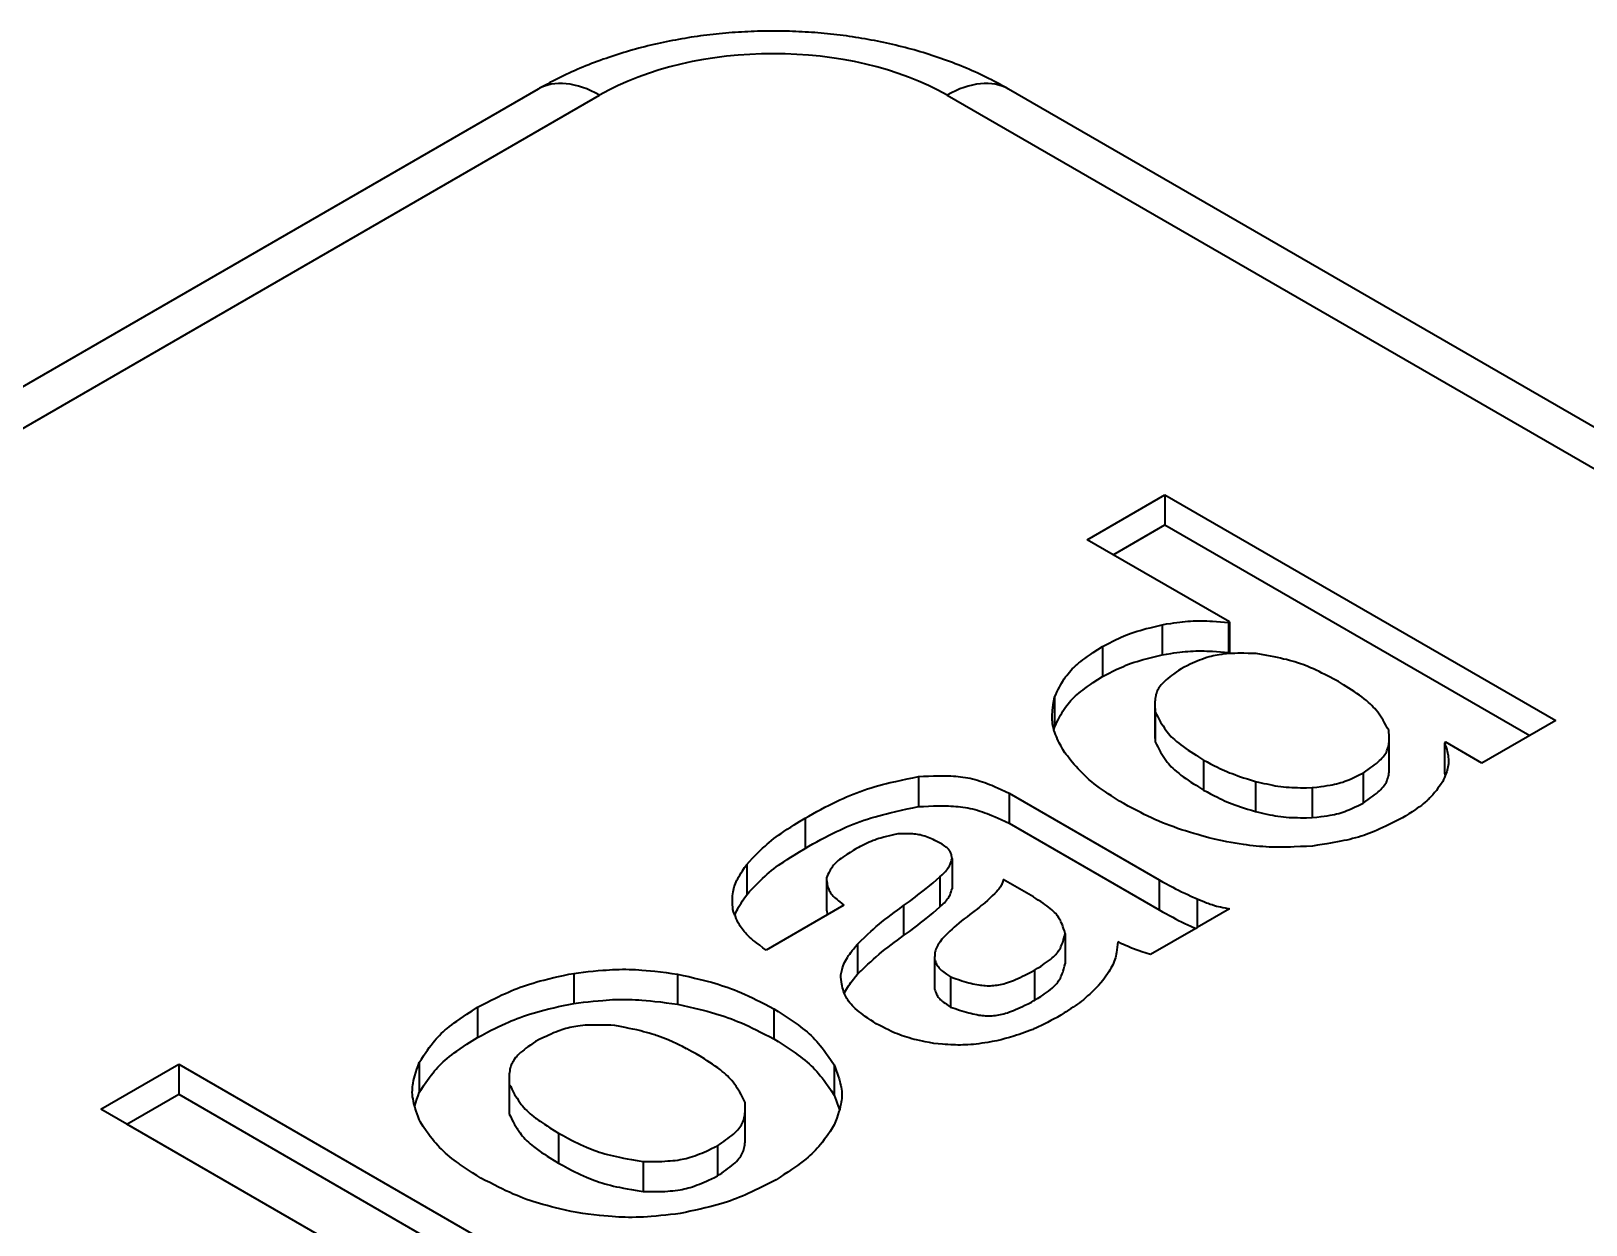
# Model space of a CAD drawing. Header units: millimetres. Extents: x 15 to 415, y 5 to 292.
# Drawn here: x 294.07 to 306.72, y 146.64 to 156.36 of the extents above; entities that cross this region are included whole.
import ezdxf

# ---------------------------------------------------------------- set-up
doc = ezdxf.new("R2010")
doc.units = ezdxf.units.MM
doc.layers.add('Geometries', color=7, linetype='Continuous')

msp = doc.modelspace()

# ---------------------------------------------------------------- linework, layer by layer
at = {"layer": 'Geometries', "linetype": 'Continuous', "lineweight": 40}
for p, q in [((280.73, 145.467), (298.693, 155.838)), ((298.193, 155.887), (292.835, 152.794)), ((298.193, 155.887), (298.195, 155.888)), ((301.522, 155.838), (314.641, 148.264)), ((302.022, 155.887), (302.021, 155.888)), ((315.141, 148.313), (302.022, 155.887)), ((302.661, 152.221), (303.294, 152.587)), ((303.294, 152.587), (306.476, 150.749)), ((303.294, 152.587), (303.294, 152.342)), ((302.873, 152.099), (303.294, 152.342)), ((303.294, 152.342), (306.264, 150.627)), ((302.873, 152.099), (302.661, 152.221)), ((303.82, 151.552), (302.873, 152.099)), ((303.272, 151.529), (303.272, 151.284)), ((303.811, 151.547), (303.82, 151.552)), ((303.811, 151.547), (303.811, 151.302)), ((303.82, 151.552), (303.82, 151.307)), ((302.786, 151.351), (302.786, 151.107)), ((303.811, 151.302), (303.82, 151.307)), ((302.396, 150.939), (302.396, 150.694)), ((303.213, 150.883), (303.213, 150.638)), ((303.216, 150.82), (303.216, 150.683)), ((306.476, 150.749), (306.264, 150.627)), ((302.392, 150.672), (302.396, 150.694)), ((303.216, 150.683), (303.216, 150.575)), ((305.12, 150.359), (305.12, 150.604)), ((306.264, 150.627), (305.874, 150.402)), ((302.49, 150.473), (302.481, 150.486)), ((305.58, 150.572), (305.571, 150.567)), ((305.571, 150.567), (305.571, 150.322)), ((305.874, 150.402), (305.58, 150.572)), ((303.61, 150.428), (303.61, 150.183)), ((301.288, 150.294), (301.295, 150.294)), ((301.288, 150.294), (301.288, 150.049)), ((304.031, 150.254), (304.031, 150.009)), ((304.907, 150.322), (304.907, 150.077)), ((302.028, 150.158), (303.249, 149.453)), ((302.028, 150.158), (302.028, 149.913)), ((304.493, 150.204), (304.493, 149.959)), ((300.366, 149.954), (300.366, 149.709)), ((302.028, 149.913), (303.249, 149.208)), ((299.891, 149.577), (299.891, 149.332)), ((301.563, 149.626), (301.563, 149.381)), ((300.54, 149.468), (300.54, 149.223)), ((301.464, 149.477), (301.464, 149.232)), ((302.224, 149.314), (301.979, 149.455)), ((303.249, 149.453), (303.249, 149.208)), ((300.682, 149.247), (300.547, 149.168)), ((301.137, 149.221), (301.168, 149.244)), ((301.168, 149.244), (301.168, 148.999)), ((302.229, 149.311), (302.224, 149.314)), ((303.557, 149.298), (303.557, 149.064)), ((303.82, 149.216), (303.557, 149.064)), ((300.547, 149.168), (300.05, 148.881)), ((300.794, 148.93), (300.815, 148.951)), ((302.483, 149.015), (302.483, 148.77)), ((303.546, 149.058), (303.178, 148.845)), ((303.557, 149.064), (303.546, 149.058)), ((300.794, 148.93), (300.794, 148.685)), ((298.483, 148.692), (298.483, 148.447)), ((300.794, 148.685), (300.815, 148.706)), ((301.42, 148.808), (301.42, 148.563)), ((302.229, 148.715), (302.233, 148.717)), ((302.233, 148.717), (302.233, 148.472)), ((299.328, 148.686), (299.328, 148.441)), ((301.551, 148.663), (301.551, 148.418)), ((302.229, 148.47), (302.233, 148.472)), ((297.701, 148.416), (297.701, 148.171)), ((300.112, 148.403), (300.112, 148.158)), ((302.42, 148.336), (302.417, 148.334)), ((294.635, 147.587), (295.268, 147.953)), ((295.268, 147.953), (298.45, 146.115)), ((295.268, 147.953), (295.268, 147.708)), ((297.226, 147.967), (297.226, 147.722)), ((300.602, 147.947), (300.602, 147.702)), ((297.958, 147.839), (297.958, 147.594)), ((294.847, 147.465), (295.268, 147.708)), ((295.268, 147.708), (298.237, 145.993)), ((297.959, 147.79), (297.959, 147.629)), ((294.847, 147.465), (294.635, 147.587)), ((297.959, 147.629), (297.959, 147.545)), ((299.879, 147.356), (299.879, 147.601)), ((297.817, 145.75), (294.847, 147.465)), ((298.36, 147.392), (298.36, 147.147)), ((299.653, 147.289), (299.653, 147.044)), ((299.049, 147.161), (299.049, 146.916)), ((300.13, 147.013), (300.093, 146.994))]:
    msp.add_line(p, q, dxfattribs=at)
at = {"layer": 'Geometries', "linetype": 'Continuous', "lineweight": 40, "flags": 128}
for points in [[(302.021, 155.888), (302.01, 155.894), (301.989, 155.906), (301.968, 155.918), (301.946, 155.93), (301.925, 155.941), (301.903, 155.952), (301.882, 155.963), (301.86, 155.974), (301.838, 155.985), (301.816, 155.996), (301.793, 156.007), (301.771, 156.017), (301.749, 156.027), (301.726, 156.037), (301.703, 156.047), (301.68, 156.057), (301.657, 156.067), (301.634, 156.076), (301.611, 156.085), (301.588, 156.094), (301.565, 156.103), (301.541, 156.112), (301.518, 156.121), (301.494, 156.129), (301.471, 156.138), (301.447, 156.146), (301.423, 156.154), (301.399, 156.162), (301.375, 156.17), (301.351, 156.177), (301.327, 156.185), (301.302, 156.192), (301.278, 156.199), (301.254, 156.206), (301.229, 156.213), (301.205, 156.219), (301.18, 156.226), (301.155, 156.232), (301.13, 156.238), (301.106, 156.244), (301.081, 156.25), (301.056, 156.256), (301.031, 156.261), (301.006, 156.267), (300.981, 156.272), (300.956, 156.277), (300.931, 156.282), (300.905, 156.287), (300.88, 156.291), (300.855, 156.296), (300.829, 156.3), (300.804, 156.304), (300.779, 156.308), (300.753, 156.312), (300.728, 156.316), (300.702, 156.32), (300.676, 156.323), (300.651, 156.326), (300.625, 156.329), (300.6, 156.332), (300.574, 156.335), (300.548, 156.338), (300.522, 156.34), (300.497, 156.343), (300.471, 156.345), (300.445, 156.347), (300.419, 156.349), (300.393, 156.35), (300.367, 156.352), (300.342, 156.353), (300.316, 156.355), (300.29, 156.356), (300.264, 156.357), (300.238, 156.358), (300.212, 156.358), (300.186, 156.359), (300.16, 156.359), (300.134, 156.36), (300.108, 156.36), (300.082, 156.36), (300.056, 156.359), (300.03, 156.359), (300.005, 156.358), (299.979, 156.358), (299.953, 156.357), (299.927, 156.356), (299.901, 156.355), (299.875, 156.354), (299.849, 156.352), (299.823, 156.351), (299.797, 156.349), (299.772, 156.347), (299.746, 156.345), (299.72, 156.343), (299.694, 156.34), (299.668, 156.338), (299.643, 156.335), (299.617, 156.332), (299.591, 156.33), (299.566, 156.326), (299.54, 156.323), (299.514, 156.32), (299.489, 156.316), (299.463, 156.313), (299.438, 156.309), (299.413, 156.305), (299.387, 156.3), (299.362, 156.296), (299.336, 156.292), (299.311, 156.287), (299.286, 156.282), (299.261, 156.277), (299.236, 156.272), (299.211, 156.267), (299.186, 156.262), (299.161, 156.256), (299.136, 156.25), (299.111, 156.245), (299.086, 156.239), (299.061, 156.232), (299.036, 156.226), (299.012, 156.22), (298.987, 156.213), (298.963, 156.206), (298.938, 156.199), (298.914, 156.192), (298.89, 156.185), (298.866, 156.177), (298.841, 156.17), (298.817, 156.162), (298.793, 156.154), (298.769, 156.146), (298.746, 156.138), (298.722, 156.13), (298.698, 156.121), (298.675, 156.112), (298.651, 156.104), (298.628, 156.095), (298.605, 156.085), (298.581, 156.076), (298.558, 156.067), (298.535, 156.057), (298.512, 156.047), (298.49, 156.037), (298.467, 156.027), (298.445, 156.017), (298.422, 156.007), (298.4, 155.996), (298.378, 155.985), (298.356, 155.974), (298.334, 155.963), (298.312, 155.952), (298.29, 155.941), (298.269, 155.929), (298.247, 155.918), (298.226, 155.906), (298.205, 155.894), (298.195, 155.888)], [(302.786, 151.351), (302.814, 151.366), (302.842, 151.38), (302.87, 151.395), (302.899, 151.409), (302.918, 151.418), (302.938, 151.427), (302.958, 151.435), (302.978, 151.444), (302.999, 151.452), (303.02, 151.46), (303.044, 151.468), (303.068, 151.476), (303.093, 151.483), (303.118, 151.49), (303.143, 151.497), (303.175, 151.505), (303.207, 151.513), (303.239, 151.521), (303.272, 151.529)], [(303.272, 151.529), (303.308, 151.535), (303.344, 151.54), (303.368, 151.544), (303.393, 151.547), (303.417, 151.55), (303.438, 151.553), (303.46, 151.555), (303.482, 151.557), (303.503, 151.559), (303.525, 151.56), (303.547, 151.561), (303.57, 151.561), (303.592, 151.561), (303.615, 151.561), (303.637, 151.56), (303.66, 151.559), (303.682, 151.558), (303.714, 151.555), (303.747, 151.553), (303.779, 151.55), (303.811, 151.547)], [(302.396, 150.939), (302.406, 150.959), (302.416, 150.98), (302.426, 151.001), (302.437, 151.022), (302.445, 151.038), (302.455, 151.055), (302.465, 151.071), (302.475, 151.088), (302.486, 151.104), (302.496, 151.117), (302.506, 151.13), (302.517, 151.143), (302.528, 151.156), (302.541, 151.169), (302.553, 151.181), (302.567, 151.194), (302.58, 151.206), (302.595, 151.218), (302.61, 151.23), (302.626, 151.242), (302.642, 151.254), (302.665, 151.271), (302.688, 151.287), (302.712, 151.303), (302.749, 151.328), (302.786, 151.351)], [(302.786, 151.107), (302.814, 151.121), (302.842, 151.135), (302.87, 151.15), (302.899, 151.164), (302.918, 151.173), (302.938, 151.182), (302.958, 151.19), (302.978, 151.199), (302.999, 151.207), (303.02, 151.215), (303.044, 151.223), (303.068, 151.231), (303.093, 151.238), (303.118, 151.245), (303.143, 151.252), (303.175, 151.26), (303.207, 151.268), (303.239, 151.276), (303.272, 151.284)], [(303.272, 151.284), (303.308, 151.29), (303.344, 151.295), (303.368, 151.299), (303.393, 151.302), (303.417, 151.305), (303.438, 151.308), (303.46, 151.31), (303.482, 151.312), (303.503, 151.314), (303.525, 151.315), (303.547, 151.316), (303.57, 151.316), (303.592, 151.316), (303.615, 151.316), (303.637, 151.315), (303.66, 151.314), (303.682, 151.313), (303.714, 151.31), (303.747, 151.308), (303.779, 151.305), (303.811, 151.302)], [(303.596, 151.247), (303.577, 151.24), (303.557, 151.232), (303.538, 151.224), (303.519, 151.215), (303.501, 151.207), (303.476, 151.195), (303.452, 151.183), (303.428, 151.171)], [(304.038, 151.295), (304.005, 151.296), (303.972, 151.296), (303.938, 151.297), (303.913, 151.297), (303.888, 151.297), (303.863, 151.296), (303.838, 151.295), (303.818, 151.294), (303.797, 151.292), (303.777, 151.291), (303.757, 151.288), (303.737, 151.285), (303.72, 151.282), (303.704, 151.279), (303.687, 151.275), (303.671, 151.271), (303.655, 151.267), (303.635, 151.261), (303.615, 151.254), (303.596, 151.247), (303.596, 151.247)], [(304.707, 151.066), (304.67, 151.086), (304.633, 151.105), (304.596, 151.124), (304.573, 151.136), (304.551, 151.147), (304.527, 151.158), (304.504, 151.169), (304.48, 151.179), (304.459, 151.188), (304.439, 151.196), (304.418, 151.204), (304.397, 151.212), (304.375, 151.219), (304.353, 151.226), (304.331, 151.232), (304.308, 151.238), (304.284, 151.245), (304.26, 151.25), (304.236, 151.256), (304.212, 151.261), (304.183, 151.267), (304.154, 151.273), (304.125, 151.279), (304.082, 151.287), (304.038, 151.295)], [(302.396, 150.694), (302.406, 150.714), (302.416, 150.735), (302.426, 150.756), (302.437, 150.777), (302.445, 150.794), (302.455, 150.81), (302.465, 150.826), (302.475, 150.843), (302.486, 150.859), (302.496, 150.872), (302.506, 150.885), (302.517, 150.898), (302.528, 150.911), (302.541, 150.924), (302.553, 150.936), (302.567, 150.949), (302.58, 150.961), (302.595, 150.973), (302.61, 150.985), (302.626, 150.997), (302.642, 151.009), (302.665, 151.026), (302.688, 151.042), (302.712, 151.059), (302.749, 151.083), (302.786, 151.107)], [(303.428, 151.171), (303.406, 151.157), (303.385, 151.142), (303.364, 151.127), (303.349, 151.115), (303.334, 151.104), (303.319, 151.092), (303.305, 151.08), (303.294, 151.07), (303.284, 151.06), (303.274, 151.05), (303.264, 151.039), (303.256, 151.029), (303.249, 151.019), (303.243, 151.01), (303.238, 151), (303.233, 150.991), (303.229, 150.981), (303.225, 150.971), (303.222, 150.96), (303.22, 150.95), (303.218, 150.94), (303.216, 150.929), (303.215, 150.916), (303.214, 150.902), (303.213, 150.888), (303.213, 150.883)], [(305.117, 150.67), (305.105, 150.69), (305.094, 150.711), (305.082, 150.731), (305.07, 150.752), (305.06, 150.768), (305.049, 150.785), (305.038, 150.801), (305.027, 150.817), (305.014, 150.833), (305.003, 150.846), (304.991, 150.859), (304.979, 150.871), (304.966, 150.884), (304.953, 150.896), (304.935, 150.911), (304.917, 150.926), (304.898, 150.941), (304.878, 150.955), (304.857, 150.97), (304.836, 150.985), (304.814, 150.999), (304.791, 151.013), (304.77, 151.027), (304.749, 151.04), (304.707, 151.066)], [(302.377, 150.778), (302.377, 150.784), (302.378, 150.801), (302.379, 150.818), (302.38, 150.835), (302.382, 150.852), (302.386, 150.881), (302.391, 150.91), (302.396, 150.939)], [(303.213, 150.883), (303.213, 150.875), (303.214, 150.857), (303.215, 150.838), (303.216, 150.82)], [(302.392, 150.672), (302.39, 150.681), (302.386, 150.695), (302.383, 150.709), (302.381, 150.723), (302.379, 150.738), (302.378, 150.752), (302.377, 150.767), (302.377, 150.778)], [(303.216, 150.82), (303.227, 150.799), (303.237, 150.779), (303.248, 150.758), (303.26, 150.737), (303.27, 150.721), (303.28, 150.705), (303.291, 150.688), (303.302, 150.672), (303.314, 150.656), (303.325, 150.644), (303.336, 150.631), (303.347, 150.618), (303.36, 150.606), (303.372, 150.594), (303.389, 150.579), (303.407, 150.565), (303.425, 150.551), (303.444, 150.537), (303.464, 150.522), (303.485, 150.508), (303.506, 150.494), (303.527, 150.48), (303.548, 150.467), (303.569, 150.454), (303.61, 150.428)], [(302.417, 150.606), (302.412, 150.619), (302.405, 150.635), (302.398, 150.652), (302.394, 150.666), (302.392, 150.672)], [(302.481, 150.486), (302.465, 150.513), (302.45, 150.541), (302.435, 150.568), (302.427, 150.585), (302.419, 150.602), (302.417, 150.606)], [(303.213, 150.638), (303.213, 150.63), (303.214, 150.612), (303.215, 150.593), (303.216, 150.575)], [(305.12, 150.604), (305.12, 150.616), (305.119, 150.634), (305.118, 150.652), (305.117, 150.67)], [(305.117, 150.557), (305.117, 150.562), (305.119, 150.576), (305.119, 150.589), (305.12, 150.603), (305.12, 150.604)], [(302.96, 150.073), (302.926, 150.094), (302.892, 150.115), (302.859, 150.137), (302.834, 150.153), (302.81, 150.17), (302.786, 150.186), (302.762, 150.203), (302.74, 150.219), (302.719, 150.235), (302.699, 150.251), (302.679, 150.268), (302.66, 150.285), (302.642, 150.302), (302.624, 150.32), (302.607, 150.338), (302.59, 150.356), (302.573, 150.374), (302.557, 150.392), (302.541, 150.411), (302.521, 150.436), (302.501, 150.461), (302.49, 150.473)], [(303.216, 150.575), (303.227, 150.554), (303.237, 150.534), (303.248, 150.513), (303.26, 150.492), (303.27, 150.476), (303.28, 150.46), (303.291, 150.443), (303.302, 150.427), (303.314, 150.411), (303.325, 150.399), (303.336, 150.386), (303.347, 150.373), (303.36, 150.361), (303.372, 150.349), (303.389, 150.334), (303.407, 150.32), (303.425, 150.306), (303.444, 150.292), (303.464, 150.277), (303.485, 150.263), (303.506, 150.249), (303.527, 150.235), (303.548, 150.222), (303.569, 150.209), (303.61, 150.183)], [(304.907, 150.322), (304.929, 150.337), (304.95, 150.352), (304.971, 150.367), (304.986, 150.378), (305.001, 150.39), (305.016, 150.401), (305.03, 150.413), (305.041, 150.423), (305.052, 150.433), (305.061, 150.444), (305.071, 150.454), (305.079, 150.465), (305.086, 150.474), (305.092, 150.483), (305.097, 150.493), (305.101, 150.502), (305.105, 150.512), (305.11, 150.525), (305.113, 150.537), (305.116, 150.55), (305.117, 150.557)], [(305.571, 150.567), (305.577, 150.549), (305.583, 150.531), (305.588, 150.513), (305.593, 150.496), (305.597, 150.478), (305.599, 150.464), (305.601, 150.45), (305.603, 150.436), (305.603, 150.422), (305.603, 150.419)], [(303.61, 150.428), (303.638, 150.413), (303.665, 150.398), (303.693, 150.384), (303.722, 150.37), (303.741, 150.36), (303.76, 150.351), (303.78, 150.342), (303.8, 150.334), (303.82, 150.325), (303.841, 150.317), (303.864, 150.309), (303.888, 150.3), (303.911, 150.292), (303.935, 150.284), (303.967, 150.274), (303.999, 150.264), (304.031, 150.254)], [(304.907, 150.077), (304.929, 150.092), (304.95, 150.107), (304.971, 150.122), (304.986, 150.133), (305.001, 150.145), (305.016, 150.156), (305.03, 150.168), (305.041, 150.178), (305.052, 150.189), (305.061, 150.199), (305.071, 150.209), (305.079, 150.22), (305.086, 150.229), (305.092, 150.239), (305.097, 150.248), (305.101, 150.257), (305.105, 150.267), (305.11, 150.28), (305.113, 150.292), (305.116, 150.305), (305.117, 150.318), (305.119, 150.331), (305.119, 150.344), (305.12, 150.358), (305.12, 150.359)], [(305.603, 150.419), (305.603, 150.408), (305.602, 150.396), (305.6, 150.383), (305.598, 150.371), (305.595, 150.358), (305.592, 150.346), (305.588, 150.333), (305.583, 150.32), (305.577, 150.303)], [(300.815, 150.173), (300.816, 150.173), (300.845, 150.183), (300.875, 150.193), (300.905, 150.203), (300.936, 150.212), (300.966, 150.22), (300.997, 150.228), (301.028, 150.236), (301.059, 150.244), (301.105, 150.254), (301.15, 150.265), (301.196, 150.275), (301.242, 150.284), (301.288, 150.294)], [(301.295, 150.294), (301.329, 150.296), (301.37, 150.297), (301.411, 150.299), (301.435, 150.299), (301.46, 150.299), (301.484, 150.3), (301.509, 150.299), (301.533, 150.299), (301.553, 150.298), (301.573, 150.297), (301.592, 150.296), (301.612, 150.294), (301.632, 150.292), (301.651, 150.289), (301.671, 150.286), (301.691, 150.283), (301.71, 150.279), (301.729, 150.275), (301.75, 150.269), (301.77, 150.264), (301.791, 150.257), (301.81, 150.251), (301.83, 150.244), (301.849, 150.237), (301.868, 150.23), (301.887, 150.222), (301.913, 150.211), (301.938, 150.2), (301.963, 150.188), (301.996, 150.173), (302.028, 150.158)], [(304.031, 150.254), (304.066, 150.246), (304.101, 150.238), (304.124, 150.233), (304.148, 150.228), (304.172, 150.223), (304.193, 150.219), (304.215, 150.216), (304.238, 150.213), (304.26, 150.21), (304.282, 150.208), (304.305, 150.206), (304.329, 150.205), (304.352, 150.204), (304.375, 150.204), (304.399, 150.203), (304.422, 150.203), (304.446, 150.203), (304.493, 150.204)], [(304.493, 150.204), (304.53, 150.208), (304.566, 150.213), (304.591, 150.216), (304.615, 150.22), (304.639, 150.224), (304.657, 150.227), (304.674, 150.231), (304.692, 150.235), (304.709, 150.239), (304.726, 150.244), (304.743, 150.249), (304.76, 150.255), (304.776, 150.261), (304.793, 150.268), (304.81, 150.275), (304.827, 150.283), (304.843, 150.29), (304.865, 150.301), (304.886, 150.312), (304.907, 150.322)], [(305.556, 150.252), (305.537, 150.225), (305.517, 150.199), (305.504, 150.181), (305.49, 150.164), (305.475, 150.146), (305.464, 150.134), (305.452, 150.121), (305.439, 150.108), (305.434, 150.104)], [(305.577, 150.303), (305.577, 150.303), (305.57, 150.286), (305.563, 150.269), (305.556, 150.252)], [(305.571, 150.322), (305.577, 150.304), (305.577, 150.303)], [(300.366, 149.954), (300.398, 149.972), (300.43, 149.99), (300.463, 150.008), (300.495, 150.026), (300.528, 150.043), (300.561, 150.061), (300.595, 150.077), (300.621, 150.09), (300.648, 150.103), (300.675, 150.116), (300.702, 150.128), (300.73, 150.14), (300.758, 150.151), (300.787, 150.162), (300.815, 150.173)], [(303.61, 150.183), (303.638, 150.168), (303.665, 150.153), (303.693, 150.139), (303.722, 150.125), (303.741, 150.115), (303.76, 150.106), (303.78, 150.097), (303.8, 150.089), (303.82, 150.08), (303.841, 150.072), (303.864, 150.064), (303.888, 150.055), (303.911, 150.047), (303.935, 150.039), (303.967, 150.029), (303.999, 150.019), (304.031, 150.009)], [(305.434, 150.104), (305.426, 150.096), (305.412, 150.084), (305.397, 150.071), (305.382, 150.059), (305.366, 150.048), (305.349, 150.036), (305.333, 150.024), (305.307, 150.007), (305.281, 149.99), (305.255, 149.974), (305.228, 149.957)], [(300.815, 149.928), (300.816, 149.928), (300.845, 149.938), (300.875, 149.948), (300.905, 149.958), (300.936, 149.967), (300.966, 149.975), (300.997, 149.983), (301.028, 149.991), (301.059, 149.999), (301.105, 150.01), (301.15, 150.02), (301.196, 150.03), (301.242, 150.039), (301.288, 150.049)], [(301.288, 150.049), (301.329, 150.051), (301.37, 150.052), (301.411, 150.054), (301.435, 150.054), (301.46, 150.055), (301.484, 150.055), (301.509, 150.054), (301.533, 150.054), (301.553, 150.053), (301.573, 150.052), (301.592, 150.051), (301.612, 150.049), (301.632, 150.047), (301.651, 150.044), (301.671, 150.041), (301.691, 150.038), (301.71, 150.034), (301.729, 150.03), (301.75, 150.024), (301.77, 150.019), (301.775, 150.017)], [(301.775, 150.017), (301.791, 150.012), (301.81, 150.006), (301.83, 149.999), (301.849, 149.992), (301.868, 149.985), (301.887, 149.977), (301.913, 149.966), (301.938, 149.955), (301.963, 149.943), (301.996, 149.928), (302.028, 149.913)], [(303.596, 149.811), (303.562, 149.821), (303.529, 149.831), (303.495, 149.841), (303.462, 149.851), (303.429, 149.861), (303.398, 149.872), (303.366, 149.883), (303.335, 149.894), (303.304, 149.906), (303.274, 149.918), (303.244, 149.931), (303.214, 149.944), (303.185, 149.958), (303.156, 149.971), (303.127, 149.985), (303.099, 150), (303.071, 150.014), (303.034, 150.033), (302.997, 150.053), (302.96, 150.073)], [(304.031, 150.009), (304.066, 150.001), (304.101, 149.993), (304.124, 149.988), (304.148, 149.983), (304.172, 149.978), (304.193, 149.975), (304.215, 149.971), (304.238, 149.968), (304.26, 149.965), (304.282, 149.963), (304.305, 149.961), (304.329, 149.96), (304.352, 149.959), (304.375, 149.959), (304.399, 149.958), (304.422, 149.958), (304.446, 149.958), (304.493, 149.959)], [(304.493, 149.959), (304.53, 149.963), (304.566, 149.968), (304.591, 149.971), (304.615, 149.975), (304.639, 149.979), (304.657, 149.982), (304.674, 149.986), (304.692, 149.99), (304.709, 149.994), (304.726, 149.999), (304.743, 150.004), (304.76, 150.01), (304.776, 150.016), (304.793, 150.023), (304.81, 150.03), (304.827, 150.038), (304.843, 150.046), (304.865, 150.056), (304.886, 150.067), (304.907, 150.077)], [(305.228, 149.957), (305.191, 149.938), (305.153, 149.919), (305.115, 149.9), (305.092, 149.889), (305.069, 149.878), (305.045, 149.867), (305.021, 149.856), (304.997, 149.846), (304.976, 149.838), (304.955, 149.83), (304.934, 149.822), (304.913, 149.815), (304.891, 149.808), (304.869, 149.801), (304.846, 149.794), (304.822, 149.788), (304.799, 149.782), (304.775, 149.777), (304.751, 149.772), (304.727, 149.767), (304.699, 149.761), (304.67, 149.756), (304.642, 149.751), (304.613, 149.746), (304.574, 149.74), (304.536, 149.734), (304.497, 149.728)], [(299.891, 149.577), (299.915, 149.603), (299.939, 149.628), (299.963, 149.653), (299.982, 149.672), (300.001, 149.691), (300.02, 149.71), (300.04, 149.728), (300.057, 149.743), (300.075, 149.758), (300.093, 149.773), (300.112, 149.788), (300.132, 149.802), (300.151, 149.817), (300.172, 149.831), (300.192, 149.845), (300.22, 149.864), (300.249, 149.882), (300.278, 149.9), (300.322, 149.927), (300.366, 149.954)], [(300.366, 149.709), (300.398, 149.727), (300.43, 149.745), (300.463, 149.763), (300.495, 149.781), (300.528, 149.798), (300.561, 149.816), (300.595, 149.832), (300.621, 149.845), (300.648, 149.858), (300.675, 149.871), (300.702, 149.883), (300.73, 149.895), (300.758, 149.906), (300.787, 149.917), (300.815, 149.928)], [(299.891, 149.332), (299.915, 149.358), (299.939, 149.383), (299.963, 149.408), (299.982, 149.427), (300.001, 149.446), (300.02, 149.465), (300.04, 149.483), (300.057, 149.498), (300.075, 149.513), (300.093, 149.528), (300.112, 149.543), (300.132, 149.558), (300.151, 149.572), (300.172, 149.586), (300.192, 149.6), (300.22, 149.619), (300.249, 149.637), (300.278, 149.655), (300.322, 149.682), (300.366, 149.709)], [(300.815, 149.723), (300.801, 149.715), (300.779, 149.704), (300.758, 149.692)], [(301.121, 149.827), (301.086, 149.819), (301.052, 149.811), (301.028, 149.805), (301.006, 149.8), (300.983, 149.793), (300.967, 149.788), (300.951, 149.783), (300.935, 149.777), (300.919, 149.772), (300.904, 149.765), (300.889, 149.759), (300.872, 149.751), (300.855, 149.743), (300.839, 149.735), (300.822, 149.727), (300.815, 149.723)], [(301.471, 149.748), (301.455, 149.757), (301.438, 149.766), (301.421, 149.774), (301.408, 149.781), (301.395, 149.787), (301.382, 149.793), (301.368, 149.798), (301.355, 149.803), (301.341, 149.808), (301.327, 149.812), (301.315, 149.815), (301.304, 149.818), (301.292, 149.82), (301.281, 149.822), (301.268, 149.824), (301.255, 149.825), (301.242, 149.826), (301.229, 149.827), (301.216, 149.827), (301.2, 149.828), (301.183, 149.828), (301.166, 149.828), (301.15, 149.828), (301.121, 149.827)], [(301.563, 149.626), (301.561, 149.637), (301.559, 149.647), (301.557, 149.658), (301.555, 149.664), (301.553, 149.671), (301.55, 149.677), (301.547, 149.683), (301.543, 149.689), (301.539, 149.695), (301.535, 149.7), (301.53, 149.705), (301.524, 149.71), (301.519, 149.715), (301.512, 149.72), (301.503, 149.727), (301.492, 149.734), (301.482, 149.742), (301.471, 149.748)], [(303.697, 149.783), (303.652, 149.796), (303.607, 149.808), (303.596, 149.811)], [(303.763, 149.77), (303.749, 149.773), (303.697, 149.783)], [(304.117, 149.721), (304.091, 149.723), (304.065, 149.725), (304.038, 149.727), (304.012, 149.73), (303.986, 149.733), (303.96, 149.737), (303.934, 149.74), (303.9, 149.746), (303.867, 149.751), (303.833, 149.757), (303.8, 149.763), (303.763, 149.77)], [(304.497, 149.728), (304.447, 149.725), (304.398, 149.723), (304.348, 149.721), (304.318, 149.72), (304.288, 149.719), (304.258, 149.719), (304.227, 149.718), (304.197, 149.719), (304.171, 149.719), (304.144, 149.72), (304.118, 149.721), (304.117, 149.721)], [(299.775, 149.283), (299.775, 149.29), (299.776, 149.306), (299.776, 149.322), (299.778, 149.338), (299.78, 149.354), (299.783, 149.37), (299.786, 149.383), (299.79, 149.396), (299.794, 149.409), (299.799, 149.423), (299.805, 149.436), (299.811, 149.449), (299.818, 149.462), (299.825, 149.475), (299.835, 149.492), (299.845, 149.509), (299.857, 149.526), (299.874, 149.552), (299.891, 149.577)], [(300.758, 149.692), (300.732, 149.676), (300.707, 149.66), (300.69, 149.649), (300.674, 149.638), (300.659, 149.627), (300.647, 149.618), (300.636, 149.61), (300.626, 149.601), (300.616, 149.591), (300.607, 149.582), (300.598, 149.572), (300.59, 149.562), (300.583, 149.551), (300.576, 149.541), (300.57, 149.531), (300.564, 149.521), (300.559, 149.51), (300.552, 149.496), (300.546, 149.482), (300.54, 149.468)], [(301.464, 149.477), (301.483, 149.495), (301.492, 149.504), (301.5, 149.513), (301.509, 149.522), (301.516, 149.531), (301.524, 149.54), (301.531, 149.55), (301.536, 149.559), (301.541, 149.568), (301.546, 149.578), (301.55, 149.587), (301.554, 149.6), (301.559, 149.613), (301.563, 149.626)], [(300.54, 149.468), (300.541, 149.454), (300.543, 149.439), (300.545, 149.425), (300.547, 149.414), (300.549, 149.403), (300.552, 149.392), (300.556, 149.382), (300.559, 149.373), (300.563, 149.365), (300.568, 149.357), (300.573, 149.348), (300.579, 149.34), (300.587, 149.33), (300.596, 149.32), (300.606, 149.31), (300.616, 149.301), (300.627, 149.292), (300.637, 149.282), (300.648, 149.273), (300.665, 149.26), (300.682, 149.247)], [(301.168, 149.244), (301.215, 149.278), (301.261, 149.312), (301.284, 149.33), (301.306, 149.347), (301.328, 149.364), (301.351, 149.382), (301.38, 149.405), (301.408, 149.429), (301.436, 149.453), (301.464, 149.477)], [(301.979, 149.455), (301.975, 149.44), (301.973, 149.432), (301.97, 149.425), (301.967, 149.417), (301.964, 149.41), (301.96, 149.402), (301.956, 149.395), (301.949, 149.386), (301.942, 149.377), (301.935, 149.368), (301.923, 149.354), (301.91, 149.341)], [(303.249, 149.453), (303.276, 149.438), (303.303, 149.423), (303.331, 149.408), (303.358, 149.393), (303.382, 149.38), (303.406, 149.368), (303.431, 149.356), (303.456, 149.344), (303.481, 149.333), (303.506, 149.321), (303.557, 149.298)], [(299.795, 149.166), (299.799, 149.178), (299.805, 149.191), (299.811, 149.204), (299.818, 149.217), (299.825, 149.23), (299.835, 149.247), (299.845, 149.264), (299.857, 149.281), (299.874, 149.307), (299.891, 149.332)], [(301.464, 149.232), (301.482, 149.25), (301.491, 149.258), (301.5, 149.267), (301.508, 149.276), (301.516, 149.285), (301.523, 149.295), (301.53, 149.304), (301.536, 149.313), (301.541, 149.323), (301.546, 149.332), (301.55, 149.342), (301.554, 149.355), (301.559, 149.368), (301.563, 149.381)], [(301.91, 149.341), (301.89, 149.322), (301.871, 149.304), (301.85, 149.286), (301.83, 149.267), (301.815, 149.255), (301.8, 149.243), (301.785, 149.23), (301.77, 149.218), (301.739, 149.194), (301.707, 149.17)], [(299.778, 149.211), (299.777, 149.231), (299.776, 149.25), (299.775, 149.27), (299.775, 149.283)], [(299.795, 149.166), (299.791, 149.174), (299.784, 149.192), (299.778, 149.211)], [(300.54, 149.223), (300.541, 149.209), (300.543, 149.194), (300.545, 149.18), (300.547, 149.169), (300.547, 149.168)], [(300.815, 148.951), (300.822, 148.958), (300.85, 148.985), (300.878, 149.012), (300.9, 149.032), (300.922, 149.052), (300.945, 149.072), (300.968, 149.092), (300.992, 149.111), (301.016, 149.131), (301.041, 149.15), (301.066, 149.169), (301.091, 149.188), (301.117, 149.207), (301.137, 149.221)], [(301.168, 148.999), (301.215, 149.033), (301.261, 149.067), (301.284, 149.085), (301.306, 149.102), (301.328, 149.119), (301.351, 149.137), (301.38, 149.16), (301.408, 149.184), (301.436, 149.208), (301.464, 149.232)], [(302.417, 149.164), (302.415, 149.167), (302.406, 149.178), (302.396, 149.188), (302.385, 149.199), (302.374, 149.209), (302.361, 149.22), (302.347, 149.231), (302.333, 149.242), (302.318, 149.252), (302.303, 149.263), (302.284, 149.276), (302.264, 149.288), (302.244, 149.301), (302.229, 149.311)], [(303.249, 149.208), (303.276, 149.193), (303.303, 149.178), (303.331, 149.163), (303.358, 149.148), (303.382, 149.135), (303.406, 149.123), (303.431, 149.111), (303.456, 149.099), (303.481, 149.088), (303.506, 149.076), (303.546, 149.058)], [(303.557, 149.298), (303.577, 149.29), (303.597, 149.282), (303.617, 149.273), (303.633, 149.267), (303.648, 149.262), (303.664, 149.256), (303.68, 149.251), (303.697, 149.245), (303.714, 149.24), (303.731, 149.236), (303.748, 149.232), (303.766, 149.227), (303.784, 149.224), (303.82, 149.216)], [(300.05, 148.881), (300.023, 148.9), (299.997, 148.92), (299.972, 148.939), (299.956, 148.951), (299.942, 148.963), (299.927, 148.975), (299.914, 148.987), (299.9, 149), (299.89, 149.01), (299.88, 149.021), (299.87, 149.032), (299.861, 149.043), (299.853, 149.054), (299.845, 149.065), (299.837, 149.077), (299.831, 149.088), (299.822, 149.104), (299.814, 149.121), (299.806, 149.137), (299.799, 149.156), (299.795, 149.166)], [(301.707, 149.17), (301.685, 149.152), (301.662, 149.135), (301.64, 149.118), (301.618, 149.1), (301.599, 149.084), (301.58, 149.069), (301.563, 149.052), (301.545, 149.036), (301.529, 149.019), (301.512, 149.003), (301.496, 148.986), (301.48, 148.969)], [(302.483, 149.015), (302.477, 149.037), (302.47, 149.058), (302.465, 149.072), (302.46, 149.086), (302.454, 149.1), (302.449, 149.112), (302.444, 149.123), (302.437, 149.134), (302.431, 149.145), (302.423, 149.156), (302.417, 149.164)], [(300.815, 148.706), (300.822, 148.713), (300.85, 148.74), (300.878, 148.767), (300.9, 148.787), (300.922, 148.807), (300.945, 148.827), (300.968, 148.847), (300.992, 148.866), (301.016, 148.886), (301.041, 148.905), (301.066, 148.924), (301.091, 148.943), (301.117, 148.962), (301.168, 148.999)], [(301.48, 148.969), (301.466, 148.949), (301.459, 148.94), (301.452, 148.93), (301.446, 148.92), (301.44, 148.91), (301.435, 148.899), (301.43, 148.889), (301.427, 148.879), (301.425, 148.869), (301.423, 148.859), (301.422, 148.849), (301.421, 148.835), (301.42, 148.822), (301.42, 148.808)], [(302.233, 148.717), (302.259, 148.733), (302.284, 148.749), (302.3, 148.76), (302.316, 148.771), (302.332, 148.782), (302.348, 148.793), (302.363, 148.805), (302.377, 148.817), (302.387, 148.826), (302.397, 148.835), (302.406, 148.845), (302.415, 148.855), (302.423, 148.865), (302.43, 148.876), (302.437, 148.886), (302.444, 148.897), (302.449, 148.909), (302.454, 148.92), (302.459, 148.932), (302.463, 148.944), (302.467, 148.956), (302.473, 148.975), (302.478, 148.995), (302.483, 149.015)], [(302.911, 148.948), (302.909, 148.927), (302.907, 148.905), (302.904, 148.883), (302.901, 148.862), (302.898, 148.847), (302.895, 148.833), (302.892, 148.819), (302.887, 148.805), (302.882, 148.79), (302.877, 148.776), (302.87, 148.762), (302.863, 148.747), (302.855, 148.733), (302.847, 148.719), (302.838, 148.705), (302.827, 148.687), (302.815, 148.669), (302.803, 148.652), (302.79, 148.634)], [(303.178, 148.845), (303.143, 148.856), (303.108, 148.867), (303.085, 148.875), (303.062, 148.883), (303.039, 148.891), (303.023, 148.898), (303.006, 148.905), (302.99, 148.912), (302.974, 148.919), (302.958, 148.926), (302.942, 148.933), (302.911, 148.948)], [(300.656, 148.681), (300.662, 148.702), (300.668, 148.723), (300.672, 148.738), (300.677, 148.752), (300.682, 148.766), (300.688, 148.78), (300.695, 148.794), (300.702, 148.808), (300.71, 148.822), (300.719, 148.836), (300.729, 148.849), (300.739, 148.863), (300.749, 148.877), (300.76, 148.89), (300.777, 148.91), (300.794, 148.93)], [(297.701, 148.416), (297.738, 148.435), (297.775, 148.454), (297.812, 148.474), (297.841, 148.488), (297.869, 148.502), (297.898, 148.516), (297.928, 148.529), (297.951, 148.54), (297.975, 148.55), (297.998, 148.56), (298.023, 148.569), (298.048, 148.579), (298.073, 148.588), (298.098, 148.596), (298.124, 148.605), (298.153, 148.613), (298.182, 148.622), (298.211, 148.63), (298.241, 148.637), (298.28, 148.647), (298.32, 148.657), (298.36, 148.666), (298.401, 148.675), (298.442, 148.684), (298.483, 148.692)], [(298.483, 148.692), (298.523, 148.697), (298.562, 148.702), (298.602, 148.706), (298.641, 148.71), (298.681, 148.714), (298.72, 148.717), (298.747, 148.719), (298.773, 148.721), (298.8, 148.722), (298.826, 148.724), (298.853, 148.724), (298.88, 148.725), (298.906, 148.725), (298.933, 148.724), (298.959, 148.724), (298.986, 148.722), (299.012, 148.721), (299.038, 148.719), (299.073, 148.716), (299.108, 148.713), (299.142, 148.709), (299.189, 148.704), (299.235, 148.698), (299.281, 148.692), (299.328, 148.686)], [(301.42, 148.808), (301.424, 148.798), (301.428, 148.787), (301.432, 148.777), (301.437, 148.766), (301.441, 148.759), (301.446, 148.751), (301.451, 148.744), (301.456, 148.737), (301.462, 148.729), (301.469, 148.722), (301.477, 148.715), (301.485, 148.709), (301.495, 148.701), (301.506, 148.693), (301.517, 148.685), (301.534, 148.674), (301.551, 148.663)], [(301.551, 148.663), (301.588, 148.65), (301.624, 148.638), (301.643, 148.632), (301.662, 148.627), (301.68, 148.621), (301.699, 148.616), (301.715, 148.612), (301.731, 148.608), (301.747, 148.604), (301.763, 148.601), (301.78, 148.598), (301.793, 148.596), (301.806, 148.595), (301.82, 148.593), (301.833, 148.592), (301.847, 148.591), (301.862, 148.591), (301.876, 148.591), (301.89, 148.592), (301.903, 148.593), (301.917, 148.595), (301.93, 148.597), (301.943, 148.599), (301.957, 148.602), (301.97, 148.605), (301.983, 148.608), (301.996, 148.612), (302.013, 148.617), (302.03, 148.623), (302.047, 148.629), (302.063, 148.635), (302.079, 148.642), (302.099, 148.65), (302.118, 148.659), (302.137, 148.668), (302.156, 148.677), (302.182, 148.69), (302.208, 148.703), (302.229, 148.715)], [(302.233, 148.472), (302.259, 148.488), (302.284, 148.504), (302.3, 148.515), (302.316, 148.526), (302.332, 148.537), (302.348, 148.548), (302.363, 148.56), (302.377, 148.572), (302.387, 148.581), (302.397, 148.59), (302.406, 148.6), (302.415, 148.61), (302.423, 148.62), (302.43, 148.631), (302.437, 148.642), (302.444, 148.652), (302.449, 148.664), (302.454, 148.675), (302.459, 148.687), (302.463, 148.699), (302.467, 148.711), (302.473, 148.73), (302.478, 148.75), (302.483, 148.77)], [(299.328, 148.686), (299.374, 148.675), (299.421, 148.665), (299.467, 148.654), (299.502, 148.645), (299.536, 148.637), (299.57, 148.628), (299.604, 148.619), (299.632, 148.611), (299.659, 148.603), (299.686, 148.594), (299.713, 148.585), (299.74, 148.576), (299.766, 148.567), (299.792, 148.557), (299.817, 148.546), (299.848, 148.533), (299.879, 148.52), (299.903, 148.509)], [(300.686, 148.529), (300.685, 148.531), (300.68, 148.546), (300.675, 148.56), (300.671, 148.575), (300.668, 148.59), (300.665, 148.605), (300.662, 148.624), (300.66, 148.643), (300.658, 148.662), (300.656, 148.681)], [(300.686, 148.529), (300.688, 148.535), (300.695, 148.549), (300.702, 148.563), (300.71, 148.577), (300.719, 148.591), (300.729, 148.604), (300.739, 148.618), (300.749, 148.632), (300.76, 148.645), (300.777, 148.665), (300.794, 148.685)], [(301.42, 148.563), (301.424, 148.553), (301.428, 148.542), (301.432, 148.532), (301.437, 148.522), (301.441, 148.514), (301.445, 148.507), (301.45, 148.499), (301.456, 148.492), (301.462, 148.485), (301.469, 148.477), (301.477, 148.47), (301.485, 148.464), (301.495, 148.456), (301.506, 148.448), (301.517, 148.44), (301.534, 148.429), (301.551, 148.418)], [(302.79, 148.634), (302.772, 148.614), (302.753, 148.594), (302.734, 148.574), (302.715, 148.554), (302.699, 148.539), (302.683, 148.523), (302.666, 148.508), (302.649, 148.492), (302.631, 148.477), (302.615, 148.465), (302.599, 148.453), (302.582, 148.44), (302.565, 148.428), (302.547, 148.417), (302.53, 148.405), (302.503, 148.387), (302.49, 148.379)], [(297.701, 148.171), (297.738, 148.19), (297.775, 148.21), (297.812, 148.229), (297.841, 148.243), (297.869, 148.257), (297.898, 148.271), (297.928, 148.284), (297.951, 148.295), (297.975, 148.305), (297.998, 148.315), (298.023, 148.324), (298.048, 148.334), (298.073, 148.343), (298.098, 148.351), (298.124, 148.36), (298.153, 148.368), (298.182, 148.377), (298.211, 148.385), (298.241, 148.392), (298.28, 148.402), (298.32, 148.412), (298.36, 148.421), (298.401, 148.43), (298.442, 148.439), (298.483, 148.447)], [(298.483, 148.447), (298.523, 148.452), (298.562, 148.457), (298.602, 148.461), (298.641, 148.465), (298.681, 148.469), (298.72, 148.472), (298.747, 148.474), (298.773, 148.476), (298.8, 148.478), (298.826, 148.479), (298.853, 148.479), (298.88, 148.48), (298.906, 148.48), (298.933, 148.479), (298.959, 148.479), (298.986, 148.477), (299.012, 148.476), (299.038, 148.474), (299.073, 148.471), (299.108, 148.468), (299.142, 148.464), (299.189, 148.459), (299.235, 148.453), (299.281, 148.447), (299.328, 148.441)], [(299.328, 148.441), (299.374, 148.43), (299.421, 148.42), (299.467, 148.409), (299.502, 148.401), (299.536, 148.392), (299.57, 148.383), (299.604, 148.374), (299.632, 148.366), (299.647, 148.361)], [(299.903, 148.509), (299.909, 148.506), (299.939, 148.492), (299.944, 148.489)], [(299.944, 148.489), (299.968, 148.477), (300.004, 148.459), (300.04, 148.44), (300.076, 148.422), (300.112, 148.403)], [(300.815, 148.373), (300.805, 148.38), (300.79, 148.393), (300.774, 148.406), (300.762, 148.418), (300.751, 148.429), (300.74, 148.441), (300.73, 148.453), (300.72, 148.465), (300.713, 148.476), (300.706, 148.487), (300.7, 148.498), (300.694, 148.509), (300.689, 148.52), (300.686, 148.529)], [(301.551, 148.418), (301.588, 148.405), (301.624, 148.393), (301.643, 148.387), (301.662, 148.382), (301.68, 148.376), (301.699, 148.371), (301.715, 148.367), (301.731, 148.363), (301.747, 148.36), (301.763, 148.356), (301.78, 148.353), (301.793, 148.351), (301.806, 148.35), (301.82, 148.348), (301.833, 148.347), (301.847, 148.347), (301.862, 148.346), (301.876, 148.347), (301.89, 148.347), (301.903, 148.348), (301.917, 148.35), (301.93, 148.352), (301.943, 148.354), (301.957, 148.357), (301.97, 148.36), (301.983, 148.363), (301.996, 148.367), (302.013, 148.372), (302.03, 148.378), (302.047, 148.384), (302.063, 148.39), (302.079, 148.397), (302.099, 148.405), (302.118, 148.414), (302.137, 148.423), (302.156, 148.432), (302.182, 148.445), (302.208, 148.458), (302.229, 148.47)], [(297.226, 147.967), (297.244, 147.994), (297.261, 148.021), (297.279, 148.048), (297.293, 148.068), (297.307, 148.088), (297.322, 148.108), (297.338, 148.128), (297.35, 148.143), (297.363, 148.158), (297.377, 148.173), (297.391, 148.187), (297.405, 148.202), (297.421, 148.216), (297.437, 148.231), (297.453, 148.244), (297.472, 148.26), (297.491, 148.274), (297.511, 148.289), (297.531, 148.304), (297.558, 148.323), (297.586, 148.341), (297.614, 148.36), (297.657, 148.388), (297.701, 148.416)], [(299.647, 148.361), (299.659, 148.358), (299.686, 148.349), (299.697, 148.346)], [(299.697, 148.346), (299.713, 148.34), (299.74, 148.331), (299.766, 148.322), (299.792, 148.312), (299.817, 148.301), (299.848, 148.288), (299.879, 148.275), (299.909, 148.261), (299.939, 148.247), (299.968, 148.232), (300.004, 148.214), (300.04, 148.195), (300.076, 148.177), (300.112, 148.158)], [(300.112, 148.403), (300.146, 148.382), (300.179, 148.36), (300.213, 148.339), (300.237, 148.322), (300.262, 148.306), (300.286, 148.289), (300.309, 148.272), (300.328, 148.258), (300.346, 148.244), (300.364, 148.23), (300.382, 148.215), (300.399, 148.2), (300.415, 148.185), (300.431, 148.17), (300.446, 148.155), (300.461, 148.138), (300.476, 148.121), (300.49, 148.104), (300.504, 148.087), (300.521, 148.064), (300.538, 148.041), (300.554, 148.018), (300.579, 147.983), (300.602, 147.947)], [(300.945, 148.282), (300.923, 148.297), (300.9, 148.312), (300.878, 148.327), (300.856, 148.342), (300.839, 148.355), (300.822, 148.367), (300.815, 148.373)], [(302.417, 148.334), (302.393, 148.321), (302.366, 148.307), (302.339, 148.293), (302.311, 148.279), (302.289, 148.268), (302.266, 148.257), (302.243, 148.246), (302.229, 148.24)], [(302.49, 148.379), (302.476, 148.37), (302.448, 148.353), (302.42, 148.336)], [(298.817, 148.268), (298.784, 148.269), (298.751, 148.27), (298.717, 148.271), (298.692, 148.271), (298.667, 148.271), (298.642, 148.271), (298.617, 148.271), (298.597, 148.27), (298.577, 148.269), (298.556, 148.267), (298.536, 148.265), (298.516, 148.263), (298.499, 148.26), (298.483, 148.257), (298.467, 148.254), (298.451, 148.25), (298.435, 148.246), (298.419, 148.242), (298.403, 148.237), (298.387, 148.232), (298.372, 148.227), (298.357, 148.222), (298.337, 148.214), (298.318, 148.207), (298.3, 148.198), (298.281, 148.19), (298.263, 148.182), (298.233, 148.167), (298.203, 148.153), (298.173, 148.138)], [(299.155, 148.187), (299.144, 148.191), (299.121, 148.198), (299.098, 148.205), (299.075, 148.211), (299.052, 148.217), (299.028, 148.223), (298.997, 148.231), (298.965, 148.238), (298.934, 148.244), (298.902, 148.251), (298.86, 148.259), (298.817, 148.268)], [(299.269, 148.143), (299.251, 148.15), (299.231, 148.159), (299.209, 148.167), (299.188, 148.176), (299.166, 148.183), (299.155, 148.187)], [(301.415, 148.121), (301.38, 148.128), (301.344, 148.135), (301.321, 148.14), (301.298, 148.145), (301.274, 148.15), (301.254, 148.155), (301.234, 148.16), (301.214, 148.166), (301.194, 148.172), (301.175, 148.178), (301.156, 148.184), (301.137, 148.191), (301.118, 148.199), (301.099, 148.206), (301.081, 148.214), (301.063, 148.222), (301.046, 148.231), (301.02, 148.243), (300.995, 148.256), (300.97, 148.269), (300.945, 148.282)], [(302.229, 148.24), (302.219, 148.236), (302.195, 148.226), (302.174, 148.218), (302.153, 148.21), (302.131, 148.202), (302.109, 148.195), (302.087, 148.188), (302.064, 148.181), (302.03, 148.171), (301.995, 148.162), (301.961, 148.152), (301.926, 148.143)], [(297.226, 147.722), (297.244, 147.749), (297.261, 147.776), (297.279, 147.803), (297.293, 147.823), (297.307, 147.843), (297.322, 147.863), (297.338, 147.883), (297.35, 147.898), (297.363, 147.913), (297.377, 147.928), (297.391, 147.942), (297.405, 147.957), (297.421, 147.971), (297.437, 147.986), (297.453, 148), (297.472, 148.015), (297.491, 148.03), (297.511, 148.044), (297.531, 148.059), (297.558, 148.078), (297.586, 148.096), (297.614, 148.115), (297.657, 148.143), (297.701, 148.171)], [(298.173, 148.138), (298.152, 148.123), (298.131, 148.108), (298.11, 148.093), (298.094, 148.082), (298.079, 148.07), (298.065, 148.058), (298.051, 148.047), (298.04, 148.037), (298.029, 148.026), (298.02, 148.016), (298.01, 148.006), (298.002, 147.995), (297.995, 147.986), (297.989, 147.976), (297.984, 147.967), (297.979, 147.957), (297.975, 147.948), (297.971, 147.935), (297.967, 147.923), (297.964, 147.91), (297.962, 147.897), (297.96, 147.884), (297.959, 147.871), (297.959, 147.857), (297.958, 147.844), (297.958, 147.839)], [(299.275, 148.14), (299.275, 148.14), (299.269, 148.143)], [(299.311, 148.123), (299.299, 148.129), (299.275, 148.14)], [(299.401, 148.079), (299.368, 148.096), (299.345, 148.107), (299.322, 148.118), (299.311, 148.123)], [(299.479, 148.037), (299.442, 148.057), (299.405, 148.077), (299.401, 148.079)], [(300.112, 148.158), (300.146, 148.137), (300.179, 148.115), (300.213, 148.094), (300.237, 148.077), (300.262, 148.061), (300.286, 148.044), (300.309, 148.027), (300.328, 148.013), (300.346, 147.999), (300.364, 147.985), (300.382, 147.97), (300.399, 147.956), (300.415, 147.94), (300.431, 147.925), (300.446, 147.91), (300.461, 147.893), (300.476, 147.876), (300.49, 147.859), (300.504, 147.842), (300.521, 147.82), (300.538, 147.796), (300.554, 147.773), (300.579, 147.738), (300.602, 147.702)], [(301.926, 148.143), (301.89, 148.137), (301.854, 148.13), (301.83, 148.126), (301.806, 148.123), (301.781, 148.119), (301.759, 148.117), (301.737, 148.114), (301.714, 148.112), (301.692, 148.11), (301.669, 148.109), (301.649, 148.109), (301.63, 148.108), (301.61, 148.108), (301.591, 148.109), (301.571, 148.11), (301.552, 148.111), (301.529, 148.112), (301.506, 148.113), (301.484, 148.115), (301.45, 148.118), (301.415, 148.121)], [(297.169, 147.729), (297.17, 147.738), (297.17, 147.754), (297.172, 147.769), (297.174, 147.784), (297.176, 147.799), (297.18, 147.819), (297.185, 147.839), (297.19, 147.859), (297.199, 147.886), (297.207, 147.913), (297.217, 147.94), (297.226, 147.967)], [(299.878, 147.642), (299.867, 147.663), (299.857, 147.684), (299.846, 147.705), (299.834, 147.725), (299.825, 147.742), (299.814, 147.758), (299.804, 147.774), (299.792, 147.791), (299.78, 147.806), (299.769, 147.82), (299.758, 147.832), (299.746, 147.845), (299.734, 147.858), (299.72, 147.87), (299.707, 147.882), (299.692, 147.894), (299.678, 147.906), (299.657, 147.922), (299.635, 147.937), (299.613, 147.953), (299.591, 147.967), (299.569, 147.981), (299.547, 147.996), (299.513, 148.017), (299.479, 148.037)], [(300.602, 147.947), (300.611, 147.925), (300.619, 147.902), (300.628, 147.879), (300.636, 147.856), (300.643, 147.834), (300.649, 147.811), (300.653, 147.796), (300.657, 147.78), (300.659, 147.765), (300.662, 147.75), (300.664, 147.734), (300.665, 147.719), (300.665, 147.704), (300.665, 147.702)], [(297.958, 147.839), (297.958, 147.826), (297.959, 147.808), (297.959, 147.79)], [(297.189, 147.609), (297.187, 147.616), (297.182, 147.634), (297.178, 147.652), (297.175, 147.67), (297.172, 147.688), (297.17, 147.705), (297.169, 147.723), (297.169, 147.729)], [(297.189, 147.609), (297.19, 147.615), (297.199, 147.641), (297.207, 147.668), (297.217, 147.695), (297.226, 147.722)], [(297.959, 147.79), (297.97, 147.77), (297.98, 147.749), (297.991, 147.728), (298.002, 147.707), (298.012, 147.691), (298.022, 147.675), (298.033, 147.658), (298.044, 147.642), (298.056, 147.626), (298.066, 147.613), (298.078, 147.6), (298.089, 147.587), (298.102, 147.575), (298.115, 147.563), (298.129, 147.55), (298.143, 147.538), (298.157, 147.527), (298.176, 147.512)], [(300.602, 147.702), (300.611, 147.68), (300.619, 147.657), (300.628, 147.634), (300.636, 147.611), (300.643, 147.589), (300.646, 147.579)], [(300.665, 147.702), (300.665, 147.688), (300.664, 147.673), (300.662, 147.658), (300.66, 147.643), (300.657, 147.627), (300.653, 147.607), (300.648, 147.587), (300.646, 147.579)], [(297.235, 147.48), (297.226, 147.503), (297.217, 147.526), (297.209, 147.548), (297.201, 147.571), (297.193, 147.594), (297.189, 147.609)], [(297.958, 147.594), (297.958, 147.581), (297.959, 147.563), (297.959, 147.545)], [(299.653, 147.289), (299.67, 147.3), (299.688, 147.312), (299.705, 147.324), (299.722, 147.336), (299.738, 147.348), (299.754, 147.361), (299.77, 147.373), (299.783, 147.384), (299.796, 147.396), (299.808, 147.407), (299.819, 147.419), (299.828, 147.429), (299.836, 147.439), (299.843, 147.45), (299.849, 147.46), (299.855, 147.471), (299.86, 147.482), (299.864, 147.494), (299.868, 147.506), (299.871, 147.517), (299.873, 147.529), (299.875, 147.541), (299.877, 147.553), (299.878, 147.564), (299.878, 147.572)], [(299.879, 147.601), (299.879, 147.614), (299.878, 147.642)], [(299.878, 147.572), (299.878, 147.581), (299.879, 147.598), (299.879, 147.601)], [(300.646, 147.579), (300.642, 147.567), (300.634, 147.54), (300.624, 147.513), (300.614, 147.487), (300.604, 147.46)], [(297.544, 147.147), (297.53, 147.157), (297.511, 147.171), (297.492, 147.185), (297.474, 147.2), (297.457, 147.214), (297.439, 147.229), (297.423, 147.245), (297.407, 147.26), (297.391, 147.276), (297.376, 147.292), (297.361, 147.309), (297.347, 147.325), (297.334, 147.342), (297.316, 147.365), (297.299, 147.388), (297.283, 147.41), (297.259, 147.445), (297.235, 147.48)], [(297.959, 147.545), (297.97, 147.525), (297.98, 147.504), (297.991, 147.483), (298.002, 147.463), (298.012, 147.446), (298.022, 147.43), (298.025, 147.425)], [(298.025, 147.425), (298.033, 147.413), (298.044, 147.397), (298.047, 147.393)], [(298.176, 147.512), (298.178, 147.511), (298.2, 147.495), (298.21, 147.488)], [(298.21, 147.488), (298.222, 147.48), (298.245, 147.465), (298.267, 147.45), (298.29, 147.435), (298.325, 147.413), (298.36, 147.392)], [(300.604, 147.46), (300.587, 147.433), (300.569, 147.406), (300.551, 147.379), (300.537, 147.359), (300.522, 147.339), (300.507, 147.319), (300.491, 147.299), (300.478, 147.284), (300.465, 147.269), (300.451, 147.254), (300.437, 147.239), (300.422, 147.224), (300.406, 147.209), (300.39, 147.195), (300.373, 147.181), (300.351, 147.163), (300.328, 147.146), (300.304, 147.129), (300.28, 147.112), (300.256, 147.095), (300.244, 147.087)], [(298.047, 147.393), (298.056, 147.381), (298.066, 147.368), (298.078, 147.355), (298.089, 147.342), (298.102, 147.33), (298.115, 147.318), (298.129, 147.305), (298.143, 147.294), (298.157, 147.282), (298.178, 147.266), (298.2, 147.25), (298.222, 147.235), (298.245, 147.22), (298.267, 147.205), (298.29, 147.19), (298.325, 147.168), (298.36, 147.147)], [(298.36, 147.392), (298.397, 147.372), (298.434, 147.352), (298.471, 147.333), (298.493, 147.321), (298.516, 147.31), (298.539, 147.299), (298.563, 147.288), (298.587, 147.278), (298.607, 147.269), (298.627, 147.261), (298.648, 147.253), (298.67, 147.245), (298.691, 147.238), (298.713, 147.231), (298.736, 147.224), (298.758, 147.218), (298.782, 147.212), (298.806, 147.206), (298.831, 147.201), (298.855, 147.196), (298.887, 147.189), (298.919, 147.183), (298.952, 147.178), (299, 147.169), (299.049, 147.161)], [(299.653, 147.044), (299.67, 147.056), (299.688, 147.067), (299.705, 147.079), (299.722, 147.091), (299.738, 147.103), (299.754, 147.116), (299.77, 147.128), (299.783, 147.139), (299.796, 147.151), (299.808, 147.162), (299.819, 147.174), (299.828, 147.184), (299.836, 147.194), (299.843, 147.205), (299.849, 147.215), (299.855, 147.226), (299.86, 147.237), (299.864, 147.249), (299.868, 147.261), (299.871, 147.272), (299.873, 147.284), (299.875, 147.296), (299.877, 147.308), (299.878, 147.32), (299.878, 147.336), (299.879, 147.353), (299.879, 147.356)], [(299.049, 147.161), (299.082, 147.161), (299.116, 147.161), (299.149, 147.161), (299.174, 147.162), (299.199, 147.162), (299.224, 147.163), (299.249, 147.165), (299.269, 147.166), (299.29, 147.168), (299.31, 147.17), (299.33, 147.173), (299.349, 147.176), (299.366, 147.179), (299.382, 147.183), (299.398, 147.186), (299.414, 147.191), (299.43, 147.195), (299.45, 147.201), (299.469, 147.208), (299.488, 147.215), (299.507, 147.222), (299.526, 147.23), (299.544, 147.238), (299.563, 147.246), (299.581, 147.254), (299.605, 147.266), (299.629, 147.277), (299.653, 147.289)], [(297.578, 147.123), (297.578, 147.123), (297.554, 147.14), (297.544, 147.147)], [(297.728, 147.026), (297.694, 147.048), (297.66, 147.069), (297.627, 147.09), (297.602, 147.107), (297.578, 147.123)], [(298.36, 147.147), (298.397, 147.127), (298.434, 147.107), (298.471, 147.088), (298.493, 147.076), (298.516, 147.065), (298.539, 147.054), (298.563, 147.043), (298.587, 147.033), (298.607, 147.024), (298.627, 147.016), (298.648, 147.008), (298.67, 147), (298.691, 146.993), (298.713, 146.986), (298.736, 146.98), (298.758, 146.973), (298.782, 146.967), (298.806, 146.961), (298.831, 146.956), (298.855, 146.951), (298.887, 146.944), (298.919, 146.938), (298.952, 146.933), (299, 146.924), (299.049, 146.916)], [(300.244, 147.087), (300.225, 147.075), (300.193, 147.054), (300.162, 147.034), (300.13, 147.013)], [(298.51, 146.745), (298.463, 146.755), (298.417, 146.766), (298.37, 146.776), (298.336, 146.785), (298.301, 146.793), (298.267, 146.802), (298.233, 146.811), (298.205, 146.819), (298.178, 146.827), (298.151, 146.836), (298.125, 146.844), (298.098, 146.853), (298.072, 146.863), (298.047, 146.873), (298.022, 146.883), (297.991, 146.896), (297.96, 146.91), (297.93, 146.923), (297.901, 146.938), (297.871, 146.952), (297.835, 146.97), (297.799, 146.989), (297.763, 147.007), (297.728, 147.026)], [(299.049, 146.916), (299.082, 146.916), (299.116, 146.916), (299.149, 146.916), (299.174, 146.917), (299.199, 146.917), (299.224, 146.918), (299.249, 146.92), (299.269, 146.921), (299.29, 146.923), (299.31, 146.925), (299.33, 146.928), (299.349, 146.931), (299.366, 146.934), (299.382, 146.938), (299.398, 146.942), (299.414, 146.946), (299.43, 146.95), (299.45, 146.956), (299.469, 146.963), (299.488, 146.97), (299.507, 146.977), (299.526, 146.985), (299.544, 146.993), (299.563, 147.001), (299.581, 147.009), (299.605, 147.021), (299.629, 147.032), (299.653, 147.044)], [(300.093, 146.994), (300.093, 146.994), (300.056, 146.975), (300.018, 146.955), (299.99, 146.941), (299.961, 146.927), (299.932, 146.913), (299.903, 146.9), (299.88, 146.89), (299.857, 146.88), (299.833, 146.87), (299.809, 146.86), (299.784, 146.851), (299.759, 146.842), (299.734, 146.834), (299.708, 146.825), (299.68, 146.817), (299.651, 146.808), (299.622, 146.8), (299.592, 146.793), (299.553, 146.783), (299.513, 146.774), (299.473, 146.765), (299.432, 146.756), (299.401, 146.749)], [(299.35, 146.738), (299.311, 146.733), (299.271, 146.729), (299.232, 146.725), (299.193, 146.721), (299.153, 146.717), (299.114, 146.714), (299.083, 146.711), (299.052, 146.709), (299.022, 146.708), (298.991, 146.707), (298.96, 146.706), (298.929, 146.706), (298.903, 146.707), (298.876, 146.707), (298.85, 146.709), (298.824, 146.71), (298.797, 146.712), (298.763, 146.715), (298.729, 146.718), (298.694, 146.721), (298.648, 146.727), (298.602, 146.732), (298.556, 146.738), (298.51, 146.745)], [(299.401, 146.749), (299.391, 146.747), (299.35, 146.738)]]:
    msp.add_lwpolyline(points, dxfattribs=at)
at = {"layer": 'Geometries', "linetype": 'Continuous', "lineweight": 40}
for centre, major_axis, start_param, end_param in [((300.108, 155.021), (2, 0), 0.785398, 2.356194), ((298.693, 155.021), (-0.5, 0.866), 5.497787, 6.283185), ((301.522, 155.021), (0.5, 0.866), 0, 0.785398), ((310.681, 145.978), (-3.95, 0), 2.290761, 7.134016), ((310.681, 145.978), (5.6, 0), 3.926991, 7.068583)]:
    msp.add_ellipse(centre, major_axis=major_axis, ratio=0.57735, start_param=start_param, end_param=end_param, dxfattribs=at)

doc.saveas('drawing.dxf')
